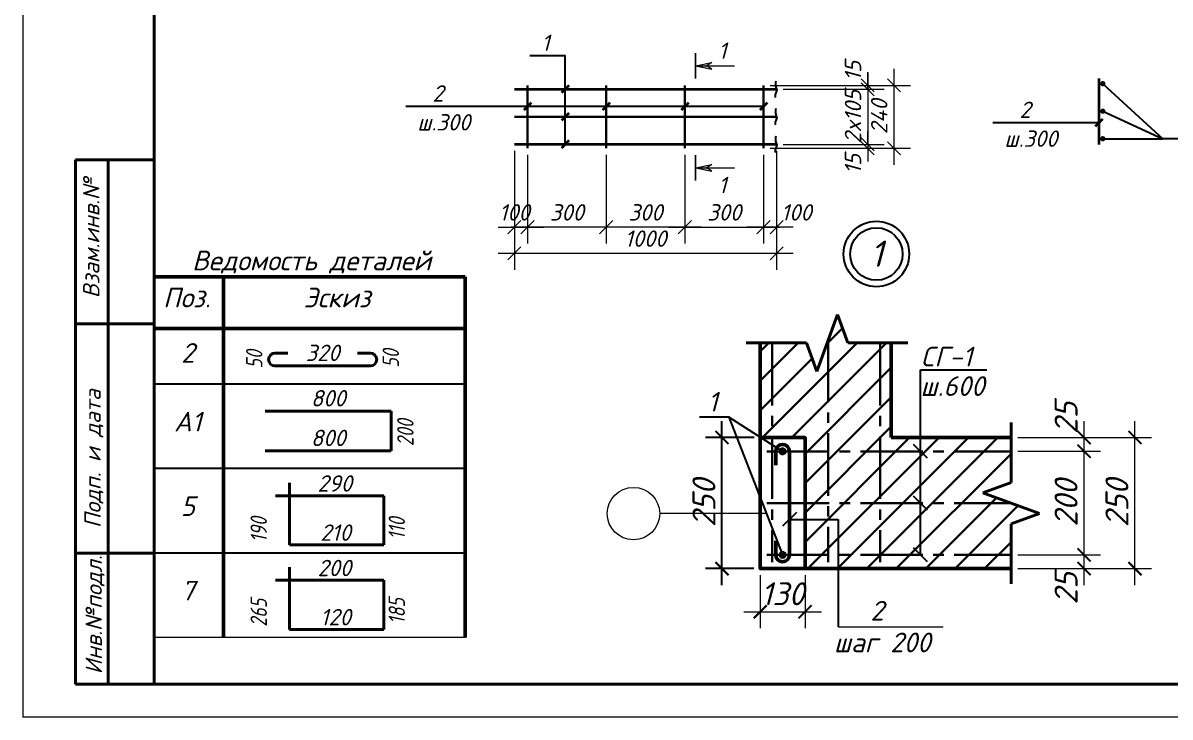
# Model space of a CAD drawing. Extents: x 108150 to 142535, y -18867 to -9422.
# Drawn here: x 140914.3 to 141089.3, y -16092.5 to -15986.6 of the extents above; entities that cross this region are included whole.
import ezdxf
from ezdxf.enums import TextEntityAlignment as Align

# ---------------------------------------------------------------- set-up
doc = ezdxf.new("R2010")
doc.units = 0
doc.header["$MEASUREMENT"] = 0
doc.header["$PDMODE"] = 32
doc.header["$PDSIZE"] = 0.6
doc.linetypes.add('ACAD_ISO04W100', pattern=[30, 24, -3, 0, -3])
doc.linetypes.add('осевая2', pattern=[28.575, 19.05, -3.175, 3.175, -3.175])
for name, color, linetype, lineweight in [('TABL', 242, 'Continuous', 40), ('yellow', 2, 'Continuous', 35), ('арматура', 6, 'Continuous', 50), ('Выносные', 8, 'Continuous', 15), ('линия', 4, 'Continuous', 40), ('МОЭРЛАТ', 2, 'Continuous', 40), ('Основные', 4, 'Continuous', 40), ('Ось', 253, 'ACAD_ISO04W100', 15), ('Разм.', 8, 'Continuous', 15), ('Размер', 8, 'Continuous', 30), ('РАЗМЕРЫ', 8, 'Continuous', 30), ('Сердечник', 10, 'Continuous', 50), ('Стены', 120, 'Continuous', 50), ('Существующ', 7, 'Continuous', 15), ('ТАБЛИЦА', 242, 'Continuous', 50), ('Текст', 2, 'Continuous', 15)]:
    doc.layers.add(name, color=color, linetype=linetype, lineweight=lineweight)
doc.layers.add('vsp_lin', color=2, linetype='Continuous')
doc.styles.add('ГОСТ', font='isocpeur.ttf', dxfattribs={"oblique": 15, "height": 2.5})
doc.styles.add('ГОСТ 250', font='isocpeui.ttf', dxfattribs={"height": 250})
doc.styles.add('ГОСТ2.5', font='isocpeur.ttf', dxfattribs={"oblique": 15, "height": 2.5})
doc.styles.add('ГОСТ3', font='isocpeur.ttf', dxfattribs={"oblique": 15, "height": 3})
doc.styles.add('ГОСТ3.5', font='isocpeur.ttf', dxfattribs={"oblique": 15, "height": 3.5})
doc.dimstyles.new('50', dxfattribs={"dimtxt": 3.5, "dimasz": 2, "dimexe": 2.5, "dimexo": 1, "dimgap": 1, "dimtad": 1, "dimdec": 0, "dimlfac": 50, "dimtxsty": 'ГОСТ3.5', "dimblk": 'ARCHTICK', "dimcen": 2.5, "dimdle": 2.5, "dimclrd": 256, "dimclre": 256, "dimclrt": 2, "dimadec": 3, "dimazin": 0, "dimtfac": 1, "dimtdec": 0, "dimtmove": 1, "dimatfit": 3, "dimldrblk": 'DOTSMALL', "dimfxl": 1, "dimlwd": -1, "dimlwe": -1, "dimarcsym": 0})

# ---------------------------------------------------------------- blocks, each defined once
blk = doc.blocks.new('_Oblique')
at = {"color": 0, "linetype": 'ByBlock', "lineweight": -2}
blk.add_line((-0.5, -0.5), (0.5, 0.5), dxfattribs=at)
blk = doc.blocks.new('*D4302')
at = {"layer": 'Defpoints', "color": 0, "lineweight": 0, "ltscale": 0.5, "transparency": 16777216}
for p in [(141003.24, -16005.7), (141015.24, -16005.7), (141003.24, -16017.73)]:
    blk.add_point(p, dxfattribs=at)
at = {"layer": 'Разм.', "ltscale": 0.5, "transparency": 16777216}
for p, q in [((141003.24, -16006.7), (141003.24, -16020.23)), ((141015.24, -16006.7), (141015.24, -16020.23)), ((141017.74, -16017.73), (141000.74, -16017.73))]:
    blk.add_line(p, q, dxfattribs=at)
at = {"layer": 'Разм.', "ltscale": 0.5, "transparency": 16777216, "xscale": 2, "yscale": 2, "zscale": 2, "rotation": 180}
blk.add_blockref('_Oblique', (141003.24, -16017.73), dxfattribs=at)
at = {"layer": 'Разм.', "ltscale": 0.5, "transparency": 16777216, "xscale": 2, "yscale": 2, "zscale": 2}
blk.add_blockref('_Oblique', (141015.24, -16017.73), dxfattribs=at)
at = {"layer": 'Разм.', "color": 2, "lineweight": 40, "ltscale": 0.5, "transparency": 16777216, "insert": (141009.24, -16015.48), "char_height": 2.5, "attachment_point": 5, "style": 'ГОСТ2.5'}
blk.add_mtext('300', dxfattribs=at)
blk = doc.blocks.new('_DotSmall')
at = {"color": 0, "linetype": 'ByBlock', "lineweight": 15, "const_width": 0.5}
blk.add_lwpolyline([(-0.0625, 0, 1), (0.0625, 0, 1)], format="xyb", close=True, dxfattribs=at)
blk = doc.blocks.new('*D4303')
at = {"layer": 'Defpoints', "color": 0, "lineweight": 0, "ltscale": 0.5, "transparency": 16777216}
for p in [(140991.24, -16005.7), (141003.24, -16005.7), (140991.24, -16017.73)]:
    blk.add_point(p, dxfattribs=at)
at = {"layer": 'Разм.', "ltscale": 0.5, "transparency": 16777216}
for p, q in [((140991.24, -16006.7), (140991.24, -16020.23)), ((141003.24, -16006.7), (141003.24, -16020.23)), ((141005.74, -16017.73), (140988.74, -16017.73))]:
    blk.add_line(p, q, dxfattribs=at)
at = {"layer": 'Разм.', "ltscale": 0.5, "transparency": 16777216, "xscale": 2, "yscale": 2, "zscale": 2, "rotation": 180}
blk.add_blockref('_Oblique', (140991.24, -16017.73), dxfattribs=at)
at = {"layer": 'Разм.', "ltscale": 0.5, "transparency": 16777216, "xscale": 2, "yscale": 2, "zscale": 2}
blk.add_blockref('_Oblique', (141003.24, -16017.73), dxfattribs=at)
at = {"layer": 'Разм.', "color": 2, "lineweight": 40, "ltscale": 0.5, "transparency": 16777216, "insert": (140997.24, -16015.48), "char_height": 2.5, "attachment_point": 5, "style": 'ГОСТ2.5'}
blk.add_mtext('300', dxfattribs=at)
blk = doc.blocks.new('*D4304')
at = {"layer": 'Defpoints', "color": 0, "lineweight": 0, "ltscale": 0.5, "transparency": 16777216}
for p in [(141029.24, -16005.1), (141027.24, -16005.7), (141027.24, -16017.73)]:
    blk.add_point(p, dxfattribs=at)
at = {"layer": 'Разм.', "ltscale": 0.5, "transparency": 16777216}
for p, q in [((141027.24, -16006.7), (141027.24, -16020.23)), ((141029.24, -16006.1), (141029.24, -16020.23)), ((141031.74, -16017.73), (141024.74, -16017.73))]:
    blk.add_line(p, q, dxfattribs=at)
at = {"layer": 'Разм.', "ltscale": 0.5, "transparency": 16777216, "xscale": 2, "yscale": 2, "zscale": 2, "rotation": 180}
blk.add_blockref('_Oblique', (141027.24, -16017.73), dxfattribs=at)
at = {"layer": 'Разм.', "ltscale": 0.5, "transparency": 16777216, "xscale": 2, "yscale": 2, "zscale": 2}
blk.add_blockref('_Oblique', (141029.24, -16017.73), dxfattribs=at)
at = {"layer": 'Разм.', "color": 2, "lineweight": 40, "ltscale": 0.5, "transparency": 16777216, "insert": (141032.24, -16015.48), "char_height": 2.5, "attachment_point": 5, "style": 'ГОСТ2.5'}
blk.add_mtext('100', dxfattribs=at)
blk = doc.blocks.new('*D4305')
at = {"layer": 'Defpoints', "color": 0, "lineweight": 0, "ltscale": 0.5, "transparency": 16777216}
for p in [(140989.24, -16005.1), (140991.24, -16005.7), (140991.24, -16017.73)]:
    blk.add_point(p, dxfattribs=at)
at = {"layer": 'Разм.', "ltscale": 0.5, "transparency": 16777216}
for p, q in [((140989.24, -16006.1), (140989.24, -16020.23)), ((140991.24, -16006.7), (140991.24, -16020.23)), ((140986.74, -16017.73), (140993.74, -16017.73))]:
    blk.add_line(p, q, dxfattribs=at)
at = {"layer": 'Разм.', "ltscale": 0.5, "transparency": 16777216, "xscale": 2, "yscale": 2, "zscale": 2, "rotation": 180}
blk.add_blockref('_Oblique', (140989.24, -16017.73), dxfattribs=at)
at = {"layer": 'Разм.', "ltscale": 0.5, "transparency": 16777216, "xscale": 2, "yscale": 2, "zscale": 2}
blk.add_blockref('_Oblique', (140991.24, -16017.73), dxfattribs=at)
at = {"layer": 'Разм.', "color": 2, "lineweight": 40, "ltscale": 0.5, "transparency": 16777216, "insert": (140989.24, -16015.48), "char_height": 2.5, "attachment_point": 5, "style": 'ГОСТ2.5'}
blk.add_mtext('100', dxfattribs=at)
blk = doc.blocks.new('*D4306')
at = {"layer": 'Defpoints', "color": 0, "lineweight": 0, "ltscale": 0.5, "transparency": 16777216}
for p in [(140989.24, -16005.1), (141029.24, -16005.1), (140989.24, -16021.73)]:
    blk.add_point(p, dxfattribs=at)
at = {"layer": 'Разм.', "ltscale": 0.5, "transparency": 16777216}
for p, q in [((140989.24, -16006.1), (140989.24, -16024.23)), ((141029.24, -16006.1), (141029.24, -16024.23)), ((141031.74, -16021.73), (140986.74, -16021.73))]:
    blk.add_line(p, q, dxfattribs=at)
at = {"layer": 'Разм.', "ltscale": 0.5, "transparency": 16777216, "xscale": 2, "yscale": 2, "zscale": 2, "rotation": 180}
blk.add_blockref('_Oblique', (140989.24, -16021.73), dxfattribs=at)
at = {"layer": 'Разм.', "ltscale": 0.5, "transparency": 16777216, "xscale": 2, "yscale": 2, "zscale": 2}
blk.add_blockref('_Oblique', (141029.24, -16021.73), dxfattribs=at)
at = {"layer": 'Разм.', "color": 2, "lineweight": 40, "ltscale": 0.5, "transparency": 16777216, "insert": (141009.24, -16019.48), "char_height": 2.5, "attachment_point": 5, "style": 'ГОСТ2.5'}
blk.add_mtext('1000', dxfattribs=at)
blk = doc.blocks.new('*D4307')
at = {"layer": 'Defpoints', "color": 0, "lineweight": 0, "ltscale": 0.5, "transparency": 16777216}
for p in [(141029.24, -15996.7), (141029.24, -16005.1), (141043.14, -16005.1)]:
    blk.add_point(p, dxfattribs=at)
at = {"layer": 'Разм.', "ltscale": 0.5, "transparency": 16777216}
for p, q in [((141043.14, -15994.2), (141043.14, -16007.6)), ((141030.24, -15996.7), (141045.64, -15996.7)), ((141030.24, -16005.1), (141045.64, -16005.1))]:
    blk.add_line(p, q, dxfattribs=at)
at = {"layer": 'Разм.', "ltscale": 0.5, "transparency": 16777216, "xscale": 2, "yscale": 2, "zscale": 2}
for p, rotation in [((141043.14, -15996.7), 90), ((141043.14, -16005.1), 270)]:
    blk.add_blockref('_Oblique', p, dxfattribs=dict(at, rotation=rotation))
at = {"layer": 'Разм.', "color": 2, "lineweight": 40, "ltscale": 0.5, "transparency": 16777216, "insert": (141040.89, -16000.9), "char_height": 2.5, "attachment_point": 5, "rotation": 90, "style": 'ГОСТ2.5'}
blk.add_mtext('2x105', dxfattribs=at)
blk = doc.blocks.new('*D4308')
at = {"layer": 'Defpoints', "color": 0, "lineweight": 0, "ltscale": 0.5, "transparency": 16777216}
for p in [(141029.24, -16005.1), (141027.24, -16005.7), (141043.14, -16005.7)]:
    blk.add_point(p, dxfattribs=at)
at = {"layer": 'Разм.', "ltscale": 0.5, "transparency": 16777216}
for p, q in [((141043.14, -16005.1), (141043.14, -16003.1)), ((141030.24, -16005.1), (141045.64, -16005.1)), ((141043.14, -16005.1), (141043.14, -16005.7)), ((141028.24, -16005.7), (141045.64, -16005.7)), ((141043.14, -16005.7), (141043.14, -16007.7))]:
    blk.add_line(p, q, dxfattribs=at)
at = {"layer": 'Разм.', "ltscale": 0.5, "transparency": 16777216, "xscale": 2, "yscale": 2, "zscale": 2}
for p, rotation in [((141043.14, -16005.1), 270), ((141043.14, -16005.7), 90)]:
    blk.add_blockref('_Oblique', p, dxfattribs=dict(at, rotation=rotation))
at = {"layer": 'Разм.', "color": 2, "lineweight": 40, "ltscale": 0.5, "transparency": 16777216, "insert": (141040.89, -16008.1), "char_height": 2.5, "attachment_point": 5, "rotation": 90, "style": 'ГОСТ2.5'}
blk.add_mtext('15', dxfattribs=at)
blk = doc.blocks.new('*D4309')
at = {"layer": 'Defpoints', "color": 0, "lineweight": 0, "ltscale": 0.5, "transparency": 16777216}
for p in [(141027.24, -15996.1), (141027.24, -16005.7), (141047.14, -16005.7)]:
    blk.add_point(p, dxfattribs=at)
at = {"layer": 'Разм.', "ltscale": 0.5, "transparency": 16777216}
for p, q in [((141047.14, -15993.6), (141047.14, -16008.2)), ((141028.24, -15996.1), (141049.64, -15996.1)), ((141028.24, -16005.7), (141049.64, -16005.7))]:
    blk.add_line(p, q, dxfattribs=at)
at = {"layer": 'Разм.', "ltscale": 0.5, "transparency": 16777216, "xscale": 2, "yscale": 2, "zscale": 2}
for p, rotation in [((141047.14, -15996.1), 90), ((141047.14, -16005.7), 270)]:
    blk.add_blockref('_Oblique', p, dxfattribs=dict(at, rotation=rotation))
at = {"layer": 'Разм.', "color": 2, "lineweight": 40, "ltscale": 0.5, "transparency": 16777216, "insert": (141044.89, -16000.9), "char_height": 2.5, "attachment_point": 5, "rotation": 90, "style": 'ГОСТ2.5'}
blk.add_mtext('240', dxfattribs=at)
blk = doc.blocks.new('*D4349')
at = {"layer": 'Defpoints', "color": 0, "lineweight": 0, "ltscale": 0.5, "transparency": 16777216}
for p in [(141015.24, -16005.7), (141027.24, -16005.7), (141027.24, -16017.73)]:
    blk.add_point(p, dxfattribs=at)
at = {"layer": 'Разм.', "ltscale": 0.5, "transparency": 16777216}
for p, q in [((141015.24, -16006.7), (141015.24, -16020.23)), ((141027.24, -16006.7), (141027.24, -16020.23)), ((141012.74, -16017.73), (141029.74, -16017.73))]:
    blk.add_line(p, q, dxfattribs=at)
at = {"layer": 'Разм.', "ltscale": 0.5, "transparency": 16777216, "xscale": 2, "yscale": 2, "zscale": 2, "rotation": 180}
blk.add_blockref('_Oblique', (141015.24, -16017.73), dxfattribs=at)
at = {"layer": 'Разм.', "ltscale": 0.5, "transparency": 16777216, "xscale": 2, "yscale": 2, "zscale": 2}
blk.add_blockref('_Oblique', (141027.24, -16017.73), dxfattribs=at)
at = {"layer": 'Разм.', "color": 2, "lineweight": 40, "ltscale": 0.5, "transparency": 16777216, "insert": (141021.24, -16015.48), "char_height": 2.5, "attachment_point": 5, "style": 'ГОСТ2.5'}
blk.add_mtext('300', dxfattribs=at)
blk = doc.blocks.new('*D4350')
at = {"layer": 'Defpoints', "color": 0, "lineweight": 0, "ltscale": 0.5, "transparency": 16777216}
for p in [(141027.24, -15996.1), (141029.24, -15996.7), (141043.14, -15996.1)]:
    blk.add_point(p, dxfattribs=at)
at = {"layer": 'Разм.', "ltscale": 0.5, "transparency": 16777216}
for p, q in [((141043.14, -15996.1), (141043.14, -15994.1)), ((141028.24, -15996.1), (141045.64, -15996.1)), ((141030.24, -15996.7), (141045.64, -15996.7)), ((141043.14, -15996.7), (141043.14, -15996.1)), ((141043.14, -15996.7), (141043.14, -15998.7))]:
    blk.add_line(p, q, dxfattribs=at)
at = {"layer": 'Разм.', "ltscale": 0.5, "transparency": 16777216, "xscale": 2, "yscale": 2, "zscale": 2}
for p, rotation in [((141043.14, -15996.1), 270), ((141043.14, -15996.7), 90)]:
    blk.add_blockref('_Oblique', p, dxfattribs=dict(at, rotation=rotation))
at = {"layer": 'Разм.', "color": 2, "lineweight": 40, "ltscale": 0.5, "transparency": 16777216, "insert": (141040.89, -15993.9), "char_height": 2.5, "attachment_point": 5, "rotation": 90, "style": 'ГОСТ2.5'}
blk.add_mtext('15', dxfattribs=at)
blk = doc.blocks.new('_ArchTick')
at = {"color": 0, "linetype": 'ByBlock', "const_width": 0.15}
blk.add_lwpolyline([(-0.5, -0.5), (0.5, 0.5)], dxfattribs=at)
blk = doc.blocks.new('*D4449')
at = {"transparency": 16777216}
for p, q in [((141020.9, -16072.33), (141020.9, -16047.33)), ((141025.83, -16049.83), (141018.4, -16049.83)), ((141025.74, -16069.83), (141018.4, -16069.83))]:
    blk.add_line(p, q, dxfattribs=at)
at = {"layer": 'Defpoints', "color": 0, "lineweight": 0, "transparency": 16777216}
for p in [(141020.9, -16049.83), (141026.83, -16049.83), (141026.74, -16069.83)]:
    blk.add_point(p, dxfattribs=at)
at = {"transparency": 16777216, "xscale": 2, "yscale": 2, "zscale": 2}
for p, rotation in [((141020.9, -16049.83), 90), ((141020.9, -16069.83), 270)]:
    blk.add_blockref('_ArchTick', p, dxfattribs=dict(at, rotation=rotation))
at = {"color": 2, "transparency": 16777216, "insert": (141018.15, -16059.83), "char_height": 3.5, "attachment_point": 5, "rotation": 90, "style": 'ГОСТ3.5'}
blk.add_mtext('250', dxfattribs=at)
blk = doc.blocks.new('*D4450')
at = {"layer": 'Defpoints', "color": 0, "lineweight": 0, "transparency": 16777216}
for p in [(141026.74, -16069.83), (141033.58, -16069.83), (141033.58, -16076.41)]:
    blk.add_point(p, dxfattribs=at)
at = {"layer": 'Существующ', "transparency": 16777216}
for p, q in [((141026.74, -16070.83), (141026.74, -16078.91)), ((141033.58, -16070.83), (141033.58, -16078.91)), ((141024.24, -16076.41), (141036.08, -16076.41))]:
    blk.add_line(p, q, dxfattribs=at)
at = {"layer": 'Существующ', "transparency": 16777216, "xscale": 2, "yscale": 2, "zscale": 2, "rotation": 180}
blk.add_blockref('_ArchTick', (141026.74, -16076.41), dxfattribs=at)
at = {"layer": 'Существующ', "transparency": 16777216, "xscale": 2, "yscale": 2, "zscale": 2}
blk.add_blockref('_ArchTick', (141033.58, -16076.41), dxfattribs=at)
at = {"layer": 'Существующ', "color": 2, "transparency": 16777216, "insert": (141030.16, -16073.66), "char_height": 3.5, "attachment_point": 5, "style": 'ГОСТ3.5'}
blk.add_mtext('130', dxfattribs=at)
blk = doc.blocks.new('*D4451')
at = {"layer": 'Defpoints', "color": 0, "lineweight": 0, "transparency": 16777216}
for p in [(141065.01, -16049.83), (141083.9, -16049.83), (141065.01, -16069.83)]:
    blk.add_point(p, dxfattribs=at)
at = {"layer": 'Существующ', "transparency": 16777216}
for p, q in [((141083.9, -16072.33), (141083.9, -16047.33)), ((141066.01, -16049.83), (141086.4, -16049.83)), ((141066.01, -16069.83), (141086.4, -16069.83))]:
    blk.add_line(p, q, dxfattribs=at)
at = {"layer": 'Существующ', "transparency": 16777216, "xscale": 2, "yscale": 2, "zscale": 2}
for p, rotation in [((141083.9, -16049.83), 90), ((141083.9, -16069.83), 270)]:
    blk.add_blockref('_ArchTick', p, dxfattribs=dict(at, rotation=rotation))
at = {"layer": 'Существующ', "color": 2, "transparency": 16777216, "insert": (141081.15, -16059.83), "char_height": 3.5, "attachment_point": 5, "rotation": 90, "style": 'ГОСТ3.5'}
blk.add_mtext('250', dxfattribs=at)
blk = doc.blocks.new('*D4452')
at = {"layer": 'Defpoints', "color": 0, "lineweight": 0, "transparency": 16777216}
for p in [(141065.01, -16051.93), (141076.14, -16051.93), (141065.01, -16067.72)]:
    blk.add_point(p, dxfattribs=at)
at = {"layer": 'Существующ', "transparency": 16777216}
for p, q in [((141076.14, -16070.22), (141076.14, -16049.43)), ((141066.01, -16051.93), (141078.64, -16051.93)), ((141066.01, -16067.72), (141078.64, -16067.72))]:
    blk.add_line(p, q, dxfattribs=at)
at = {"layer": 'Существующ', "transparency": 16777216, "xscale": 2, "yscale": 2, "zscale": 2}
for p, rotation in [((141076.14, -16051.93), 90), ((141076.14, -16067.72), 270)]:
    blk.add_blockref('_ArchTick', p, dxfattribs=dict(at, rotation=rotation))
at = {"layer": 'Существующ', "color": 2, "transparency": 16777216, "insert": (141073.39, -16059.83), "char_height": 3.5, "attachment_point": 5, "rotation": 90, "style": 'ГОСТ3.5'}
blk.add_mtext('200', dxfattribs=at)
blk = doc.blocks.new('*D4415')
at = {"layer": 'Defpoints', "color": 0, "lineweight": 0, "transparency": 16777216}
for p in [(141065.01, -16067.72), (141076.14, -16067.72), (141065.01, -16069.83)]:
    blk.add_point(p, dxfattribs=at)
at = {"layer": 'Существующ', "transparency": 16777216}
for p, q in [((141076.14, -16072.33), (141076.14, -16065.22)), ((141066.01, -16067.72), (141078.64, -16067.72)), ((141066.01, -16069.83), (141078.64, -16069.83))]:
    blk.add_line(p, q, dxfattribs=at)
at = {"layer": 'Существующ', "transparency": 16777216, "xscale": 2, "yscale": 2, "zscale": 2}
for p, rotation in [((141076.14, -16067.72), 90), ((141076.14, -16069.83), 270)]:
    blk.add_blockref('_ArchTick', p, dxfattribs=dict(at, rotation=rotation))
at = {"layer": 'Существующ', "color": 2, "transparency": 16777216, "insert": (141073.39, -16072.83), "char_height": 3.5, "attachment_point": 5, "rotation": 90, "style": 'ГОСТ3.5'}
blk.add_mtext('25', dxfattribs=at)
blk = doc.blocks.new('*D4416')
at = {"layer": 'Defpoints', "color": 0, "lineweight": 0, "transparency": 16777216}
for p in [(141065.01, -16049.83), (141076.14, -16049.83), (141065.01, -16051.93)]:
    blk.add_point(p, dxfattribs=at)
at = {"layer": 'Существующ', "transparency": 16777216}
for p, q in [((141076.14, -16054.43), (141076.14, -16047.33)), ((141066.01, -16049.83), (141078.64, -16049.83)), ((141066.01, -16051.93), (141078.64, -16051.93))]:
    blk.add_line(p, q, dxfattribs=at)
at = {"layer": 'Существующ', "transparency": 16777216, "xscale": 2, "yscale": 2, "zscale": 2}
for p, rotation in [((141076.14, -16049.83), 90), ((141076.14, -16051.93), 270)]:
    blk.add_blockref('_ArchTick', p, dxfattribs=dict(at, rotation=rotation))
at = {"layer": 'Существующ', "color": 2, "transparency": 16777216, "insert": (141073.39, -16046.83), "char_height": 3.5, "attachment_point": 5, "rotation": 90, "style": 'ГОСТ3.5'}
blk.add_mtext('25', dxfattribs=at)

msp = doc.modelspace()

# ---------------------------------------------------------------- hatches: boundary and pattern name
at = {"lineweight": 25}
for points in [[(141030.5522, -16051.9344, 1), (141029.7627, -16051.9344, 1)], [(141030.5522, -16067.7238, 1), (141029.7627, -16067.7238, 1)]]:
    msp.add_hatch(color=5, dxfattribs=at).paths.add_polyline_path(points)
at = {"layer": 'РАЗМЕРЫ'}
h = msp.add_hatch(dxfattribs=at)
h.set_pattern_fill('ANSI31', color=8)
h.set_pattern_definition([(45, (101585.2112, -18174.2456), (-2.24506403, 2.24506403), [])])
h.paths.add_polyline_path([(141065.0087, -16056.6712), (141065.0087, -16049.8291), (141046.7364, -16049.8291), (141046.7364, -16035.3894), (141040.0897, -16035.3894), (141038.5108, -16031.0513), (141035.3529, -16039.7276), (141033.7739, -16035.3894), (141026.7364, -16035.3894), (141026.7364, -16049.8291), (141033.5785, -16049.8291), (141033.5785, -16069.8291), (141065.0087, -16069.8291), (141065.0087, -16062.987), (141069.3468, -16061.4081), (141060.6706, -16058.2502)])
at = {"layer": 'Текст', "lineweight": 18}
h = msp.add_hatch(color=2, dxfattribs=at)
h.paths.add_polyline_path([(141019.3312, -15992.6233), (141016.8562, -15993.1183), (141018.5887, -15993.1183)])
h.paths.add_polyline_path([(141018.5887, -15993.1183), (141016.8562, -15993.1183), (141019.3312, -15993.6133)])
h = msp.add_hatch(color=2, dxfattribs=at)
h.paths.add_polyline_path([(141019.3312, -16009.1733), (141016.8562, -16008.6783), (141018.5887, -16008.6783)])
h.paths.add_polyline_path([(141018.5887, -16008.6783), (141016.8562, -16008.6783), (141019.3312, -16008.1833)])

# ---------------------------------------------------------------- linework, layer by layer
at = {"color": 6, "linetype": 'осевая2', "lineweight": 30, "ltscale": 0.5}
for p, q in [((141037.1124, -16034.8934), (141037.1124, -16068.8291)), ((141028.5601, -16035.3894), (141028.5601, -16068.8291)), ((141045.0582, -16035.3894), (141045.0582, -16068.8291)), ((141027.7364, -16051.9344), (141065.0087, -16051.9344)), ((141027.7364, -16059.8291), (141065.0087, -16059.8291)), ((141027.7364, -16067.7238), (141065.0087, -16067.7238))]:
    msp.add_line(p, q, dxfattribs=at)
at = {"lineweight": 25}
for p, q in [((141051.1837, -16067.7238), (141051.1837, -16039.5186)), ((141051.1837, -16039.5186), (141061.3004, -16039.5186))]:
    msp.add_line(p, q, dxfattribs=at)
at = {"color": 0, "linetype": 'ByBlock'}
for p, q in [((141052.2364, -16052.9923), (141050.1311, -16050.887)), ((141052.2364, -16060.8817), (141050.1311, -16058.7765)), ((141032.2627, -16061.2533), (141030.1575, -16063.3585)), ((141052.2364, -16068.7765), (141050.1311, -16066.6712))]:
    msp.add_line(p, q, dxfattribs=at)
at = {"ltscale": 0.5}
for points in [[(140996.967, -16005.0983), (140996.967, -15991.5994), (140991.5866, -15991.5994)], [(141078.9997, -15995.8428), (141088.1273, -16004.2428)], [(141027.2777, -15999.3325), (140972.7021, -15999.3325)], [(141078.9997, -16000.0428), (141088.1273, -16004.2428)], [(141078.3997, -16001.8239), (141062.2232, -16001.8239)], [(141078.9997, -16004.2428), (141088.1273, -16004.2428)], [(141093.2881, -16004.2428), (141093.2881, -16004.2428), (141088.1273, -16004.2428)]]:
    msp.add_lwpolyline(points, dxfattribs=at)
at = {"ltscale": 0.5, "const_width": 0.4}
for points in [[(141078.3997, -15995.0374), (141078.3997, -16005.1562)], [(140991.238, -15996.0983), (140991.238, -16005.6983)], [(141003.238, -15996.0983), (141003.238, -16005.6983)], [(141015.238, -15996.0983), (141015.238, -16005.6983)], [(141027.238, -15996.0983), (141027.238, -16005.6983)]]:
    msp.add_lwpolyline(points, dxfattribs=at)
at = {"color": 6, "ltscale": 0.5, "const_width": 0.4}
for points in [[(140989.238, -15996.6983), (141029.238, -15996.6983)], [(140989.238, -16000.8983), (141029.238, -16000.8983)], [(140989.238, -16005.0983), (141029.238, -16005.0983)]]:
    msp.add_lwpolyline(points, dxfattribs=at)
for points in [[(141078.7997, -15995.8428, 1), (141079.1997, -15995.8428, 1)], [(141078.7997, -16000.0428, 1), (141079.1997, -16000.0428, 1)], [(141078.7997, -16004.2428, 1), (141079.1997, -16004.2428, 1)]]:
    msp.add_lwpolyline(points, format="xyb", close=True, dxfattribs=at)
at = {"ltscale": 1.5}
for points in [[(141029.1403, -15995.4494), (141029.0655, -15996.197), (141029.2513, -15996.834), (141029.0553, -15997.3779), (141028.99, -15997.9435)], [(141029.1403, -15999.6494), (141029.0655, -16000.397), (141029.2513, -16001.034), (141029.0553, -16001.5779), (141028.99, -16002.1435)], [(141029.1403, -16003.8494), (141029.0655, -16004.597), (141029.2513, -16005.234), (141029.0553, -16005.7779), (141028.99, -16006.3435)]]:
    msp.add_spline(points, degree=3, dxfattribs=at)
at = {"layer": 'TABL', "linetype": 'Continuous'}
for p, q in [((141035.3529, -16039.7276), (141038.5108, -16031.0513)), ((141038.5108, -16031.0513), (141040.0897, -16035.3894)), ((141024.616, -16035.3894), (141033.7739, -16035.3894)), ((141033.7739, -16035.3894), (141035.3529, -16039.7276)), ((141040.0897, -16035.3894), (141049.2476, -16035.3894)), ((141065.0087, -16056.6712), (141065.0087, -16047.5133)), ((141060.6706, -16058.2502), (141065.0087, -16056.6712)), ((141069.3468, -16061.4081), (141060.6706, -16058.2502)), ((141065.0087, -16062.987), (141069.3468, -16061.4081)), ((141065.0087, -16072.1449), (141065.0087, -16062.987))]:
    msp.add_line(p, q, dxfattribs=at)
at = {"layer": 'vsp_lin', "color": 0}
for p, q in [((141021.934, -16046.7323), (141017.4525, -16046.7323)), ((141030.1575, -16051.9344), (141021.934, -16046.7323)), ((141021.934, -16046.7323), (141030.1575, -16067.7238)), ((141031.2101, -16062.3059), (141038.6101, -16062.3059)), ((141038.6101, -16062.3059), (141038.6101, -16078.7105))]:
    msp.add_line(p, q, dxfattribs=at)
at = {"layer": 'yellow'}
for points in [[(140997.5327, -15996.1326), (140996.4013, -15997.264)], [(140991.8037, -15998.7668), (140990.6723, -15999.8982)], [(141003.8037, -15998.7668), (141002.6723, -15999.8982)], [(141015.8037, -15998.7668), (141014.6723, -15999.8982)], [(141027.8037, -15998.7668), (141026.6723, -15999.8982)], [(140997.5327, -16000.3326), (140996.4013, -16001.464)], [(141078.9654, -16001.2582), (141077.834, -16002.3896)], [(140997.5327, -16004.5326), (140996.4013, -16005.664)]]:
    msp.add_lwpolyline(points, dxfattribs=at)
at = {"layer": 'арматура', "color": 4}
for p, q in [((141029.1048, -16054.0665), (141029.1048, -16051.9344)), ((141031.2101, -16051.9344), (141031.2101, -16067.7238)), ((141029.1048, -16067.7238), (141029.1048, -16065.5917))]:
    msp.add_line(p, q, dxfattribs=at)
for centre, start, end in [((141030.1575, -16051.9344), 0, 180), ((141030.1575, -16067.7238), 180, 0)]:
    msp.add_arc(centre, 1.0526, start, end, dxfattribs=at)
at = {"layer": 'Выносные'}
for p in [(140914.273, -15795.4701), (140914.273, -15795.4701), (141404.273, -16092.4701), (141404.273, -16092.4701)]:
    msp.add_line(p, (140914.273, -16092.4701), dxfattribs=at)
at = {"layer": 'линия', "color": 0, "lineweight": -2}
msp.add_line((141033.5785, -16060.0177), (141033.7671, -16059.8291), dxfattribs=at)
at = {"layer": 'линия', "color": 5}
for centre, start, end in [((141030.1575, -16051.9344), 0, 180), ((141030.1575, -16051.9344), 180, 0), ((141030.1575, -16067.7238), 0, 180), ((141030.1575, -16067.7238), 180, 0)]:
    msp.add_arc(centre, 0.3947, start, end, dxfattribs=at)
at = {"layer": 'МОЭРЛАТ', "color": 0}
for p, q in [((140952.7014, -16036.9507), (140954.6683, -16036.9507)), ((140965.2997, -16036.9507), (140967.2666, -16036.9507)), ((140967.2666, -16038.8927), (140952.7014, -16038.8927)), ((140951.2344, -16045.8187), (140970.4668, -16045.8187)), ((140970.4668, -16045.8187), (140970.4668, -16051.8745)), ((140951.2344, -16051.8745), (140970.4668, -16051.8745)), ((140954.9228, -16066.2091), (140954.9228, -16056.716)), ((140952.8228, -16058.7091), (140969.3228, -16058.7091)), ((140969.3228, -16066.2091), (140969.3228, -16058.7091)), ((140969.3228, -16066.2091), (140954.9228, -16066.2091)), ((140954.9228, -16079.1038), (140954.9228, -16069.6107)), ((140952.8228, -16071.6038), (140969.3228, -16071.6038)), ((140969.3228, -16079.1038), (140969.3228, -16071.6038)), ((140969.3228, -16079.1038), (140954.9228, -16079.1038))]:
    msp.add_line(p, q, dxfattribs=at)
for centre, start, end in [((140952.7014, -16037.9217), 90, 270), ((140967.2666, -16037.9217), 270, 90)]:
    msp.add_arc(centre, 0.971, start, end, dxfattribs=at)
at = {"layer": 'Основные'}
for p, q in [((140934.273, -15800.4701), (140934.273, -16087.4701)), ((140934.273, -15800.4701), (140934.273, -16087.4701)), ((140934.273, -16007.4701), (140922.273, -16007.4701)), ((140922.273, -16007.4701), (140922.273, -16087.4701)), ((140934.273, -16007.4701), (140922.273, -16007.4701)), ((140922.273, -16007.4701), (140922.273, -16087.4701)), ((140927.273, -16007.4701), (140927.273, -16087.4701)), ((140927.273, -16007.4701), (140927.273, -16087.4701)), ((140934.273, -16032.4701), (140922.273, -16032.4701)), ((140934.273, -16032.4701), (140922.273, -16032.4701)), ((140934.273, -16067.4701), (140922.273, -16067.4701)), ((140934.273, -16067.4701), (140922.273, -16067.4701)), ((140934.273, -16087.4701), (140922.273, -16087.4701)), ((140934.273, -16087.4701), (140922.273, -16087.4701)), ((141399.273, -16087.4701), (140934.273, -16087.4701)), ((141399.273, -16087.4701), (140934.273, -16087.4701))]:
    msp.add_line(p, q, dxfattribs=at)
at = {"layer": 'Ось', "color": 0}
msp.add_line((141027.7364, -16061.4291), (141011.4033, -16061.4291), dxfattribs=at)
at = {"layer": 'Размер', "color": 0, "linetype": 'ByBlock', "lineweight": 25, "ltscale": 0.5}
for radius in [5, 4]:
    msp.add_circle((141044.4578, -16021.8273), radius, dxfattribs=at)
at = {"layer": 'Сердечник', "color": 4}
msp.add_lwpolyline([(141026.7364, -16049.8291), (141033.5785, -16049.8291), (141033.5785, -16069.8291), (141026.7364, -16069.8291)], close=True, dxfattribs=at)
at = {"layer": 'Стены', "color": 0}
for p, q in [((141026.7364, -16049.8291), (141026.7364, -16035.3894)), ((141046.7364, -16049.8291), (141046.7364, -16035.3894)), ((141046.7364, -16049.8291), (141065.0087, -16049.8291)), ((141026.7364, -16069.8291), (141065.0087, -16069.8291))]:
    msp.add_line(p, q, dxfattribs=at)
at = {"layer": 'Существующ'}
for p, q in [((141038.6101, -16078.7105), (141054.6651, -16078.7105)), ((140981.752, -16080.3104), (140934.273, -16080.3104))]:
    msp.add_line(p, q, dxfattribs=at)
msp.add_circle((141007.4033, -16061.4291), 4, dxfattribs=at)
at = {"layer": 'ТАБЛИЦА', "color": 0}
for p, q in [((140944.8486, -16025.3307), (140944.8486, -16080.3104)), ((140981.752, -16025.3104), (140981.752, -16080.3104)), ((140934.273, -16033.2051), (140981.752, -16033.2051))]:
    msp.add_line(p, q, dxfattribs=at)
at = {"layer": 'ТАБЛИЦА', "color": 0, "lineweight": 25}
for p, q in [((140934.273, -16041.6262), (140981.752, -16041.6262)), ((140934.273, -16054.5209), (140981.752, -16054.5209)), ((140934.273, -16067.4156), (140981.752, -16067.4156))]:
    msp.add_line(p, q, dxfattribs=at)
at = {"layer": 'ТАБЛИЦА', "color": 0}
msp.add_lwpolyline([(140934.273, -16025.3104), (140981.752, -16025.3104)], dxfattribs=at)
at = {"layer": 'Текст', "color": 2, "lineweight": 18, "const_width": 0.2475}
for points in [[(141016.8562, -15991.1383), (141016.8562, -15995.0983)], [(141016.8562, -16010.6583), (141016.8562, -16006.6983)]]:
    msp.add_lwpolyline(points, dxfattribs=at)
at = {"layer": 'Текст', "color": 2, "lineweight": 18}
for points in [[(141016.8562, -15993.1183), (141019.3312, -15992.6233)], [(141016.8562, -15993.1183), (141022.7962, -15993.1183)], [(141016.8562, -15993.1183), (141019.3312, -15993.6133)], [(141019.3312, -15992.6233), (141018.5887, -15993.1183)], [(141019.3312, -15993.6133), (141018.5887, -15993.1183)], [(141016.8562, -16008.6783), (141019.3312, -16008.1833)], [(141016.8562, -16008.6783), (141022.7962, -16008.6783)], [(141016.8562, -16008.6783), (141019.3312, -16009.1733)], [(141019.3312, -16008.1833), (141018.5887, -16008.6783)], [(141019.3312, -16009.1733), (141018.5887, -16008.6783)]]:
    msp.add_lwpolyline(points, dxfattribs=at)

# ---------------------------------------------------------------- texts
at = {"color": 0, "style": 'ГОСТ 250'}
for s, p in [('Ведомость деталей', (140958.3065, -16024.3198)), ('Поз.', (140939.2637, -16029.9699)), ('Эскиз', (140962.1779, -16029.9699)), ('2', (140939.4203, -16038.4202)), ('А1', (140939.4203, -16048.9006)), ('5', (140939.4203, -16061.7953)), ('7', (140939.4203, -16074.6901))]:
    msp.add_text(s, height=3, dxfattribs=at).set_placement(p, align=Align.CENTER)
at = {"color": 0, "style": 'ГОСТ 250', "width": 0.8}
for s, p in [('50', (140950.8061, -16039.3045)), ('50', (140971.6329, -16039.1701)), ('200', (140973.8621, -16051.1365)), ('190', (140951.4853, -16065.7924)), ('110', (140972.5478, -16065.3757)), ('265', (140951.4853, -16078.6871)), ('185', (140972.5478, -16078.2705))]:
    msp.add_text(s, height=2.5, rotation=90, dxfattribs=at).set_placement(p)
at = {"color": 0, "style": 'ГОСТ 250'}
for s, p in [('CГ-1', (141051.1486, -16038.9679)), ('ш.600', (141051.1837, -16043.4783)), ('1', (141018.7365, -16045.8533)), ('2', (141043.5445, -16077.7446)), ('шаг 200', (141037.9791, -16082.5845))]:
    msp.add_text(s, height=3, dxfattribs=at).set_placement(p)
at = {"layer": 'МОЭРЛАТ', "color": 0, "style": 'ГОСТ 250'}
for s, p in [('320', (140959.9757, -16038.1553)), ('800', (140960.8424, -16045.0813)), ('800', (140960.8424, -16051.1372))]:
    msp.add_text(s, height=2.5, dxfattribs=at).set_placement(p, align=Align.CENTER)
for s, p in [('290', (140959.2062, -16058.0841)), ('210', (140959.6228, -16065.5841)), ('200', (140959.2062, -16070.9788)), ('120', (140959.6228, -16078.4788))]:
    msp.add_text(s, height=2.5, dxfattribs=at).set_placement(p)
at = {"layer": 'Текст', "style": 'ГОСТ3.5', "oblique": 15}
for s, p in [('1', (140993.9857, -15989.5994)), ('2', (140977.5827, -15997.3325)), ('2', (141067.1435, -15999.8239)), ('ш.300', (140978.4668, -16001.7325)), ('ш.300', (141068.0275, -16004.2239))]:
    msp.add_text(s, height=2.5, dxfattribs=at).set_placement(p, align=Align.MIDDLE)
for p in [(141020.9648, -15992.0497), (141020.9648, -16012.5469)]:
    msp.add_text('1', height=2.5, dxfattribs=at).set_placement(p, align=Align.CENTER)
at = {"layer": 'Текст', "style": 'ГОСТ', "oblique": 15}
for s, p in [('Взам.инв.№', (140925.9426, -16028.5637)), ('Взам.инв.№', (140925.9426, -16028.5637)), ('Подп. и дата', (140926.1402, -16063.6401)), ('Подп. и дата', (140926.1402, -16063.6401)), ('Инв.№подл.', (140926.3244, -16085.9489)), ('Инв.№подл.', (140926.3244, -16085.9489))]:
    msp.add_text(s, height=2.5, rotation=90, dxfattribs=at).set_placement(p)
at = {"layer": 'Текст', "insert": (141043.486, -16019.7753), "char_height": 4, "attachment_point": 1, "style": 'ГОСТ3'}
msp.add_mtext('1', dxfattribs=at)

# ---------------------------------------------------------------- dimensions: what is measured, and where the dimension line sits
at = {"color": 0}
dim = msp.add_linear_dim(base=(141020.8959, -16049.8291), p1=(141026.7364, -16069.8291), p2=(141026.8294, -16049.8291), angle=90, text='250', dimstyle='50', dxfattribs=at)
dim.commit()
dim.dimension.update_dxf_attribs({"geometry": '*D4449', "text_midpoint": (141018.1459, -16059.8291)})
at = {"layer": 'Разм.', "color": 1, "lineweight": 40, "ltscale": 0.5}
for base, p1, p2, angle, text, picture, middle in [((141043.1351, -15996.0983), (141029.238, -15996.6983), (141027.238, -15996.0983), 90, '15', '*D4350', (141043.1351, -15993.8983)), ((141047.1351, -16005.6983), (141027.238, -15996.0983), (141027.238, -16005.6983), 90, '240', '*D4309', (141047.1351, -16000.8983)), ((141043.1351, -16005.0983), (141029.238, -15996.6983), (141029.238, -16005.0983), 90, '2x105', '*D4307', (141043.1351, -16000.8983)), ((141043.1351, -16005.6983), (141029.238, -16005.0983), (141027.238, -16005.6983), 270, '15', '*D4308', (141043.1351, -16008.0983))]:
    dim = msp.add_linear_dim(base=base, p1=p1, p2=p2, angle=angle, text=text, dimstyle='50', override={"dimtxsty": 'ГОСТ2.5', "dimblk1": 'Oblique', "dimblk2": 'Oblique', "dimsah": 1}, dxfattribs=at)
    dim.commit()
    dim.dimension.update_dxf_attribs({"geometry": picture, "text_midpoint": middle, "dimtype": 160})
dim = msp.add_linear_dim(base=(140991.238, -16017.728), p1=(140989.238, -16005.0983), p2=(140991.238, -16005.6983), angle=180, dimstyle='50', override={"dimtxsty": 'ГОСТ2.5', "dimblk1": 'Oblique', "dimblk2": 'Oblique', "dimsah": 1}, dxfattribs=at)
dim.commit()
dim.dimension.update_dxf_attribs({"geometry": '*D4305', "text_midpoint": (140989.238, -16017.728), "dimtype": 160})
dim = msp.add_linear_dim(base=(140989.238, -16021.728), p1=(141029.238, -16005.0983), p2=(140989.238, -16005.0983), text='1000', dimstyle='50', override={"dimtxsty": 'ГОСТ2.5', "dimblk1": 'Oblique', "dimblk2": 'Oblique', "dimsah": 1}, dxfattribs=at)
dim.commit()
dim.dimension.update_dxf_attribs({"geometry": '*D4306', "text_midpoint": (141009.238, -16021.728), "dimtype": 160})
dim = msp.add_linear_dim(base=(141027.238, -16017.728), p1=(141029.238, -16005.0983), p2=(141027.238, -16005.6983), dimstyle='50', override={"dimtxsty": 'ГОСТ2.5', "dimblk1": 'Oblique', "dimblk2": 'Oblique', "dimsah": 1}, dxfattribs=at)
dim.commit()
dim.dimension.update_dxf_attribs({"geometry": '*D4304', "text_midpoint": (141032.238, -16017.728), "dimtype": 160})
for base, p1, p2, picture, middle in [((140991.238, -16017.728), (141003.238, -16005.6983), (140991.238, -16005.6983), '*D4303', (140997.238, -16015.478)), ((141003.238, -16017.728), (141015.238, -16005.6983), (141003.238, -16005.6983), '*D4302', (141009.238, -16015.478))]:
    dim = msp.add_linear_dim(base=base, p1=p1, p2=p2, text='300', dimstyle='50', override={"dimtxsty": 'ГОСТ2.5', "dimblk1": 'Oblique', "dimblk2": 'Oblique', "dimsah": 1}, dxfattribs=at)
    dim.commit()
    dim.dimension.update_dxf_attribs({"geometry": picture, "text_midpoint": middle})
dim = msp.add_linear_dim(base=(141027.238, -16017.728), p1=(141015.238, -16005.6983), p2=(141027.238, -16005.6983), angle=180, text='300', dimstyle='50', override={"dimtxsty": 'ГОСТ2.5', "dimblk1": 'Oblique', "dimblk2": 'Oblique', "dimsah": 1}, dxfattribs=at)
dim.commit()
dim.dimension.update_dxf_attribs({"geometry": '*D4349', "text_midpoint": (141021.238, -16015.478)})
at = {"layer": 'Существующ'}
for base, p1, p2, picture, middle in [((141076.1366, -16049.8291), (141065.0087, -16051.9344), (141065.0087, -16049.8291), '*D4416', (141076.1366, -16046.8291)), ((141076.1366, -16067.7238), (141065.0087, -16069.8291), (141065.0087, -16067.7238), '*D4415', (141076.1366, -16072.8291))]:
    dim = msp.add_linear_dim(base=base, p1=p1, p2=p2, angle=90, text='25', dimstyle='50', dxfattribs=at)
    dim.commit()
    dim.dimension.update_dxf_attribs({"geometry": picture, "text_midpoint": middle, "dimtype": 160})
for base, p1, p2, text, picture, middle in [((141083.8958, -16049.8291), (141065.0087, -16069.8291), (141065.0087, -16049.8291), '250', '*D4451', (141081.1458, -16059.8291)), ((141076.1366, -16051.9344), (141065.0087, -16067.7238), (141065.0087, -16051.9344), '200', '*D4452', (141073.3866, -16059.8291))]:
    dim = msp.add_linear_dim(base=base, p1=p1, p2=p2, angle=90, text=text, dimstyle='50', dxfattribs=at)
    dim.commit()
    dim.dimension.update_dxf_attribs({"geometry": picture, "text_midpoint": middle})
dim = msp.add_linear_dim(base=(141033.5785, -16076.408), p1=(141026.7364, -16069.8291), p2=(141033.5785, -16069.8291), text='130', dimstyle='50', dxfattribs=at)
dim.commit()
dim.dimension.update_dxf_attribs({"geometry": '*D4450', "text_midpoint": (141030.1575, -16076.408), "dimtype": 160})

doc.saveas('drawing.dxf')
